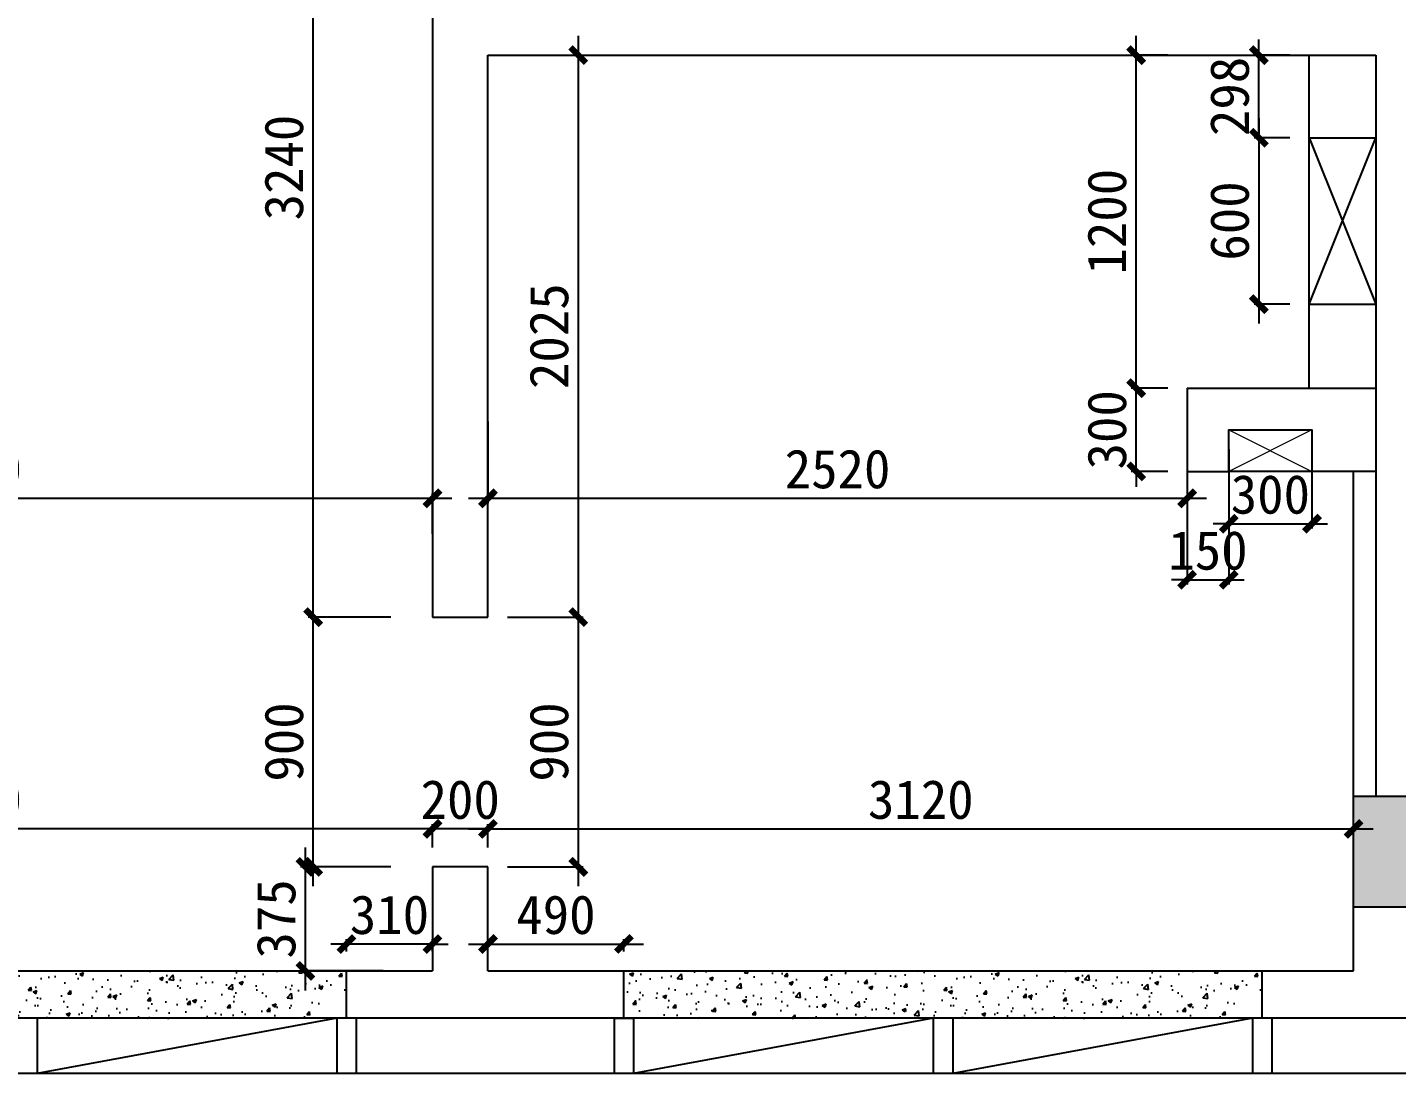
# Model space of a CAD drawing. Header units: millimetres. Extents: x 561810 to 956823, y -438984 to -391712.
# Drawn here: x 622740 to 627675, y -415003 to -411233 of the extents above; entities that cross this region are included whole.
import ezdxf

# ---------------------------------------------------------------- set-up
doc = ezdxf.new("R2010")
doc.units = ezdxf.units.MM
doc.header["$LTSCALE"] = 10
doc.header["$MEASUREMENT"] = 0
doc.layers.get('0').update_dxf_attribs({"linetype": 'CONTINUOUS'})
doc.layers.get('DEFPOINTS').update_dxf_attribs({"color": 1, "linetype": 'CONTINUOUS'})
for name, color, linetype in [('PUB_HATCH', 144, 'CONTINUOUS'), ('WALL', 7, 'CONTINUOUS'), ('WINDOW', 4, 'CONTINUOUS'), ('填充', 8, 'CONTINUOUS'), ('墙', 7, 'CONTINUOUS')]:
    doc.layers.add(name, color=color, linetype=linetype)
doc.layers.add('家居内线', color=251, linetype='CONTINUOUS', lineweight=13)
doc.styles.add('施洛华标注样式', font='')
doc.styles.get('施洛华标注样式').set_extended_font_data('SimSun')
doc.dimstyles.new('外标尺寸', dxfattribs={"dimscale": 70, "dimtxt": 3, "dimasz": 0.8, "dimexe": 0.25, "dimexo": 1, "dimgap": 0.5, "dimtad": 1, "dimdec": 0, "dimtxsty": '施洛华标注样式', "dimblk": 'ARCHTICK', "dimcen": 1.5, "dimdle": 1, "dimclrd": 250, "dimclre": 250, "dimclrt": 62, "dimadec": 0, "dimazin": 0, "dimtfac": 1, "dimtdec": 0, "dimtix": 1, "dimtmove": 1, "dimatfit": 3, "dimldrblk": 'ARCHTICK', "dimfxl": 0, "dimarcsym": 0})

# ---------------------------------------------------------------- blocks, each defined once
blk = doc.blocks.new('_ARCHTICK')
at = {"color": 0, "linetype": 'ByBlock', "const_width": 0.4}
blk.add_lwpolyline([(-0.5, -0.5), (0.5, 0.5)], dxfattribs=at)
blk = doc.blocks.new('*D743')
at = {"color": 250, "lineweight": -2}
for p, q in [((624400.5, -412652.8), (624400.5, -412947.2)), ((626920.5, -412652.8), (626920.5, -412947.2)), ((624330.5, -412929.7), (626990.5, -412929.7))]:
    blk.add_line(p, q, dxfattribs=at)
at = {"layer": 'DEFPOINTS', "color": 0}
for p in [(624400.5, -412582.8), (626920.5, -412582.8), (626920.5, -412929.7)]:
    blk.add_point(p, dxfattribs=at)
at = {"color": 250, "lineweight": -2, "xscale": 56, "yscale": 56, "zscale": 56, "rotation": 180}
blk.add_blockref('_ARCHTICK', (624400.5, -412929.7), dxfattribs=at)
at = {"color": 250, "lineweight": -2, "xscale": 56, "yscale": 56, "zscale": 56}
blk.add_blockref('_ARCHTICK', (626920.5, -412929.7), dxfattribs=at)
at = {"color": 62, "insert": (625660.5, -412824.7), "char_height": 140, "attachment_point": 5, "style": '施洛华标注样式'}
blk.add_mtext('2520', dxfattribs=at)
blk = doc.blocks.new('*D744')
at = {"color": 250, "lineweight": -2}
for p, q in [((624726, -411262.8), (624726, -413427.8)), ((624470.5, -411332.8), (624743.5, -411332.8)), ((624470.5, -413357.8), (624743.5, -413357.8))]:
    blk.add_line(p, q, dxfattribs=at)
at = {"layer": 'DEFPOINTS', "color": 0}
for p in [(624400.5, -411332.8), (624400.5, -413357.8), (624726, -413357.8)]:
    blk.add_point(p, dxfattribs=at)
at = {"color": 250, "lineweight": -2, "xscale": 56, "yscale": 56, "zscale": 56}
for p, rotation in [((624726, -411332.8), 90), ((624726, -413357.8), 270)]:
    blk.add_blockref('_ARCHTICK', p, dxfattribs=dict(at, rotation=rotation))
at = {"color": 62, "insert": (624621, -412345.3), "char_height": 140, "attachment_point": 5, "rotation": 90, "style": '施洛华标注样式'}
blk.add_mtext('2025', dxfattribs=at)
blk = doc.blocks.new('*D745')
at = {"color": 250, "lineweight": -2}
for p, q in [((624726, -413287.8), (624726, -414327.8)), ((624470.5, -413357.8), (624743.5, -413357.8)), ((624470.5, -414257.8), (624743.5, -414257.8))]:
    blk.add_line(p, q, dxfattribs=at)
at = {"layer": 'DEFPOINTS', "color": 0}
for p in [(624400.5, -413357.8), (624400.5, -414257.8), (624726, -414257.8)]:
    blk.add_point(p, dxfattribs=at)
at = {"color": 250, "lineweight": -2, "xscale": 56, "yscale": 56, "zscale": 56}
for p, rotation in [((624726, -413357.8), 90), ((624726, -414257.8), 270)]:
    blk.add_blockref('_ARCHTICK', p, dxfattribs=dict(at, rotation=rotation))
at = {"color": 62, "insert": (624621, -413807.8), "char_height": 140, "attachment_point": 5, "rotation": 90, "style": '施洛华标注样式'}
blk.add_mtext('900', dxfattribs=at)
blk = doc.blocks.new('*D746')
at = {"color": 250, "lineweight": -2}
for p, q in [((626920.5, -412943), (626920.5, -413240.5)), ((627070.5, -412943), (627070.5, -413240.5)), ((626920.5, -413223), (626864.5, -413223)), ((626920.5, -413223), (627070.5, -413223)), ((627070.5, -413223), (627126.5, -413223))]:
    blk.add_line(p, q, dxfattribs=at)
at = {"layer": 'DEFPOINTS', "color": 0}
for p in [(626920.5, -412832.8), (627070.5, -412832.8), (627070.5, -413223)]:
    blk.add_point(p, dxfattribs=at)
at = {"color": 250, "lineweight": -2, "xscale": 56, "yscale": 56, "zscale": 56}
blk.add_blockref('_ARCHTICK', (626920.5, -413223), dxfattribs=at)
at = {"color": 250, "lineweight": -2, "xscale": 56, "yscale": 56, "zscale": 56, "rotation": 180}
blk.add_blockref('_ARCHTICK', (627070.5, -413223), dxfattribs=at)
at = {"color": 62, "insert": (626995.5, -413118), "char_height": 140, "attachment_point": 5, "style": '施洛华标注样式'}
blk.add_mtext('150', dxfattribs=at)
blk = doc.blocks.new('*D747')
at = {"color": 250, "lineweight": -2}
for p, q in [((626736.8, -412602.8), (626736.8, -411262.8)), ((626850.5, -411332.8), (626719.3, -411332.8)), ((626850.5, -412532.8), (626719.3, -412532.8))]:
    blk.add_line(p, q, dxfattribs=at)
at = {"layer": 'DEFPOINTS', "color": 0}
for p in [(626736.8, -411332.8), (626920.5, -411332.8), (626920.5, -412532.8)]:
    blk.add_point(p, dxfattribs=at)
at = {"color": 250, "lineweight": -2, "xscale": 56, "yscale": 56, "zscale": 56}
for p, rotation in [((626736.8, -411332.8), 90), ((626736.8, -412532.8), 270)]:
    blk.add_blockref('_ARCHTICK', p, dxfattribs=dict(at, rotation=rotation))
at = {"color": 62, "insert": (626631.8, -411932.8), "char_height": 140, "attachment_point": 5, "rotation": 90, "style": '施洛华标注样式'}
blk.add_mtext('1200', dxfattribs=at)
blk = doc.blocks.new('*D748')
at = {"color": 250, "lineweight": -2}
for p, q in [((624330.5, -414120.9), (627590.5, -414120.9)), ((624400.5, -414187.8), (624400.5, -414103.4)), ((627520.5, -414187.8), (627520.5, -414103.4))]:
    blk.add_line(p, q, dxfattribs=at)
at = {"layer": 'DEFPOINTS', "color": 0}
for p in [(627520.5, -414120.9), (624400.5, -414257.8), (627520.5, -414257.8)]:
    blk.add_point(p, dxfattribs=at)
at = {"color": 250, "lineweight": -2, "xscale": 56, "yscale": 56, "zscale": 56, "rotation": 180}
blk.add_blockref('_ARCHTICK', (624400.5, -414120.9), dxfattribs=at)
at = {"color": 250, "lineweight": -2, "xscale": 56, "yscale": 56, "zscale": 56}
blk.add_blockref('_ARCHTICK', (627520.5, -414120.9), dxfattribs=at)
at = {"color": 62, "insert": (625960.5, -414015.9), "char_height": 140, "attachment_point": 5, "style": '施洛华标注样式'}
blk.add_mtext('3120', dxfattribs=at)
blk = doc.blocks.new('*D749')
at = {"color": 250, "lineweight": -2}
for p, q in [((624200.5, -414120.9), (624144.5, -414120.9)), ((624200.5, -414187.8), (624200.5, -414103.4)), ((624400.5, -414120.9), (624200.5, -414120.9)), ((624400.5, -414187.8), (624400.5, -414103.4)), ((624400.5, -414120.9), (624456.5, -414120.9))]:
    blk.add_line(p, q, dxfattribs=at)
at = {"layer": 'DEFPOINTS', "color": 0}
for p in [(624200.5, -414120.9), (624200.5, -414257.8), (624400.5, -414257.8)]:
    blk.add_point(p, dxfattribs=at)
at = {"color": 250, "lineweight": -2, "xscale": 56, "yscale": 56, "zscale": 56}
blk.add_blockref('_ARCHTICK', (624200.5, -414120.9), dxfattribs=at)
at = {"color": 250, "lineweight": -2, "xscale": 56, "yscale": 56, "zscale": 56, "rotation": 180}
blk.add_blockref('_ARCHTICK', (624400.5, -414120.9), dxfattribs=at)
at = {"color": 62, "insert": (624300.5, -414015.9), "char_height": 140, "attachment_point": 5, "style": '施洛华标注样式'}
blk.add_mtext('200', dxfattribs=at)
blk = doc.blocks.new('*D750')
at = {"color": 250, "lineweight": -2}
for p, q in [((624270.5, -414120.9), (620790.5, -414120.9)), ((620860.5, -414157.8), (620860.5, -414103.4)), ((624200.5, -414187.8), (624200.5, -414103.4))]:
    blk.add_line(p, q, dxfattribs=at)
at = {"layer": 'DEFPOINTS', "color": 0}
for p in [(620860.5, -414120.9), (620860.5, -414227.8), (624200.5, -414257.8)]:
    blk.add_point(p, dxfattribs=at)
at = {"color": 250, "lineweight": -2, "xscale": 56, "yscale": 56, "zscale": 56, "rotation": 180}
blk.add_blockref('_ARCHTICK', (620860.5, -414120.9), dxfattribs=at)
at = {"color": 250, "lineweight": -2, "xscale": 56, "yscale": 56, "zscale": 56}
blk.add_blockref('_ARCHTICK', (624200.5, -414120.9), dxfattribs=at)
at = {"color": 62, "insert": (622530.5, -414015.9), "char_height": 140, "attachment_point": 5, "style": '施洛华标注样式'}
blk.add_mtext('3340', dxfattribs=at)
blk = doc.blocks.new('*D760')
at = {"color": 250, "lineweight": -2}
for p, q in [((620790.5, -412929.7), (624270.5, -412929.7)), ((620860.5, -413057.8), (620860.5, -412912.2)), ((624200.5, -413057.8), (624200.5, -412912.2))]:
    blk.add_line(p, q, dxfattribs=at)
at = {"layer": 'DEFPOINTS', "color": 0}
for p in [(624200.5, -412929.7), (620860.5, -413127.8), (624200.5, -413127.8)]:
    blk.add_point(p, dxfattribs=at)
at = {"color": 250, "lineweight": -2, "xscale": 56, "yscale": 56, "zscale": 56, "rotation": 180}
blk.add_blockref('_ARCHTICK', (620860.5, -412929.7), dxfattribs=at)
at = {"color": 250, "lineweight": -2, "xscale": 56, "yscale": 56, "zscale": 56}
blk.add_blockref('_ARCHTICK', (624200.5, -412929.7), dxfattribs=at)
at = {"color": 62, "insert": (622530.5, -412824.7), "char_height": 140, "attachment_point": 5, "style": '施洛华标注样式'}
blk.add_mtext('3340', dxfattribs=at)
blk = doc.blocks.new('*D776')
at = {"color": 250, "lineweight": -2}
for p, q in [((623742.5, -414702.8), (623742.5, -414187.8)), ((624022.5, -414257.8), (623725, -414257.8)), ((624022.5, -414632.8), (623725, -414632.8))]:
    blk.add_line(p, q, dxfattribs=at)
at = {"layer": 'DEFPOINTS', "color": 0}
for p in [(623742.5, -414257.8), (624200.5, -414257.8), (624200.5, -414632.8)]:
    blk.add_point(p, dxfattribs=at)
at = {"color": 250, "lineweight": -2, "xscale": 56, "yscale": 56, "zscale": 56}
for p, rotation in [((623742.5, -414257.8), 90), ((623742.5, -414632.8), 270)]:
    blk.add_blockref('_ARCHTICK', p, dxfattribs=dict(at, rotation=rotation))
at = {"color": 62, "insert": (623637.5, -414445.3), "char_height": 140, "attachment_point": 5, "rotation": 90, "style": '施洛华标注样式'}
blk.add_mtext('375', dxfattribs=at)
blk = doc.blocks.new('*D777')
at = {"color": 250, "lineweight": -2}
for p, q in [((623770.5, -414327.8), (623770.5, -413287.8)), ((624050.5, -413357.8), (623753, -413357.8)), ((624050.5, -414257.8), (623753, -414257.8))]:
    blk.add_line(p, q, dxfattribs=at)
at = {"layer": 'DEFPOINTS', "color": 0}
for p in [(623770.5, -413357.8), (624200.5, -413357.8), (624200.5, -414257.8)]:
    blk.add_point(p, dxfattribs=at)
at = {"color": 250, "lineweight": -2, "xscale": 56, "yscale": 56, "zscale": 56}
for p, rotation in [((623770.5, -413357.8), 90), ((623770.5, -414257.8), 270)]:
    blk.add_blockref('_ARCHTICK', p, dxfattribs=dict(at, rotation=rotation))
at = {"color": 62, "insert": (623665.5, -413807.8), "char_height": 140, "attachment_point": 5, "rotation": 90, "style": '施洛华标注样式'}
blk.add_mtext('900', dxfattribs=at)
blk = doc.blocks.new('*D778')
at = {"color": 250, "lineweight": -2}
for p, q in [((623770.5, -413427.8), (623770.5, -410047.8)), ((624050.5, -410117.8), (623753, -410117.8)), ((624050.5, -413357.8), (623753, -413357.8))]:
    blk.add_line(p, q, dxfattribs=at)
at = {"layer": 'DEFPOINTS', "color": 0}
for p in [(623770.5, -410117.8), (624200.5, -410117.8), (624200.5, -413357.8)]:
    blk.add_point(p, dxfattribs=at)
at = {"color": 250, "lineweight": -2, "xscale": 56, "yscale": 56, "zscale": 56}
for p, rotation in [((623770.5, -410117.8), 90), ((623770.5, -413357.8), 270)]:
    blk.add_blockref('_ARCHTICK', p, dxfattribs=dict(at, rotation=rotation))
at = {"color": 62, "insert": (623665.5, -411737.8), "char_height": 140, "attachment_point": 5, "rotation": 90, "style": '施洛华标注样式'}
blk.add_mtext('3240', dxfattribs=at)
blk = doc.blocks.new('*D838')
at = {"color": 250, "lineweight": -2}
for p, q in [((626736.8, -412532.8), (626736.8, -412476.8)), ((626850.5, -412532.8), (626719.3, -412532.8)), ((626736.8, -412832.8), (626736.8, -412532.8)), ((626850.5, -412832.8), (626719.3, -412832.8)), ((626736.8, -412832.8), (626736.8, -412888.8))]:
    blk.add_line(p, q, dxfattribs=at)
at = {"layer": 'DEFPOINTS', "color": 0}
for p in [(626736.8, -412532.8), (626920.5, -412532.8), (626920.5, -412832.8)]:
    blk.add_point(p, dxfattribs=at)
at = {"color": 250, "lineweight": -2, "xscale": 56, "yscale": 56, "zscale": 56}
for p, rotation in [((626736.8, -412532.8), 270), ((626736.8, -412832.8), 90)]:
    blk.add_blockref('_ARCHTICK', p, dxfattribs=dict(at, rotation=rotation))
at = {"color": 62, "insert": (626631.8, -412682.8), "char_height": 140, "attachment_point": 5, "rotation": 90, "style": '施洛华标注样式'}
blk.add_mtext('300', dxfattribs=at)
blk = doc.blocks.new('*D839')
at = {"color": 250, "lineweight": -2}
for p, q in [((627070.5, -412752.8), (627070.5, -413038.7)), ((627370.5, -412752.8), (627370.5, -413038.7)), ((627070.5, -413021.2), (627014.5, -413021.2)), ((627070.5, -413021.2), (627370.5, -413021.2)), ((627370.5, -413021.2), (627426.5, -413021.2))]:
    blk.add_line(p, q, dxfattribs=at)
at = {"layer": 'DEFPOINTS', "color": 0}
for p in [(627070.5, -412682.8), (627370.5, -412682.8), (627370.5, -413021.2)]:
    blk.add_point(p, dxfattribs=at)
at = {"color": 250, "lineweight": -2, "xscale": 56, "yscale": 56, "zscale": 56}
blk.add_blockref('_ARCHTICK', (627070.5, -413021.2), dxfattribs=at)
at = {"color": 250, "lineweight": -2, "xscale": 56, "yscale": 56, "zscale": 56, "rotation": 180}
blk.add_blockref('_ARCHTICK', (627370.5, -413021.2), dxfattribs=at)
at = {"color": 62, "insert": (627220.5, -412916.2), "char_height": 140, "attachment_point": 5, "style": '施洛华标注样式'}
blk.add_mtext('300', dxfattribs=at)
blk = doc.blocks.new('*D840')
at = {"color": 250, "lineweight": -2}
for p, q in [((627179, -411332.8), (627179, -411276.8)), ((627290.5, -411332.8), (627161.5, -411332.8)), ((627179, -411630.3), (627179, -411332.8)), ((627290.5, -411630.3), (627161.5, -411630.3)), ((627179, -411630.3), (627179, -411686.3))]:
    blk.add_line(p, q, dxfattribs=at)
at = {"layer": 'DEFPOINTS', "color": 0}
for p in [(627179, -411332.8), (627360.5, -411332.8), (627360.5, -411630.3)]:
    blk.add_point(p, dxfattribs=at)
at = {"color": 250, "lineweight": -2, "xscale": 56, "yscale": 56, "zscale": 56}
for p, rotation in [((627179, -411332.8), 270), ((627179, -411630.3), 90)]:
    blk.add_blockref('_ARCHTICK', p, dxfattribs=dict(at, rotation=rotation))
at = {"color": 62, "insert": (627074, -411481.5), "char_height": 140, "attachment_point": 5, "rotation": 90, "style": '施洛华标注样式'}
blk.add_mtext('298', dxfattribs=at)
blk = doc.blocks.new('*D841')
at = {"color": 250, "lineweight": -2}
for p, q in [((627179, -411560.3), (627179, -412300.3)), ((627290.5, -411630.3), (627161.5, -411630.3)), ((627290.5, -412230.3), (627161.5, -412230.3))]:
    blk.add_line(p, q, dxfattribs=at)
at = {"layer": 'DEFPOINTS', "color": 0}
for p in [(627360.5, -411630.3), (627179, -412230.3), (627360.5, -412230.3)]:
    blk.add_point(p, dxfattribs=at)
at = {"color": 250, "lineweight": -2, "xscale": 56, "yscale": 56, "zscale": 56}
for p, rotation in [((627179, -411630.3), 90), ((627179, -412230.3), 270)]:
    blk.add_blockref('_ARCHTICK', p, dxfattribs=dict(at, rotation=rotation))
at = {"color": 62, "insert": (627074, -411930.3), "char_height": 140, "attachment_point": 5, "rotation": 90, "style": '施洛华标注样式'}
blk.add_mtext('600', dxfattribs=at)
blk = doc.blocks.new('*D860')
at = {"color": 250, "lineweight": -2}
for p, q in [((624330.5, -414535.8), (624960.5, -414535.8)), ((624400.5, -414562.8), (624400.5, -414518.3)), ((624890.5, -414562.8), (624890.5, -414518.3))]:
    blk.add_line(p, q, dxfattribs=at)
at = {"layer": 'DEFPOINTS', "color": 0}
for p in [(624890.5, -414535.8), (624400.5, -414632.8), (624890.5, -414632.8)]:
    blk.add_point(p, dxfattribs=at)
at = {"color": 250, "lineweight": -2, "xscale": 56, "yscale": 56, "zscale": 56, "rotation": 180}
blk.add_blockref('_ARCHTICK', (624400.5, -414535.8), dxfattribs=at)
at = {"color": 250, "lineweight": -2, "xscale": 56, "yscale": 56, "zscale": 56}
blk.add_blockref('_ARCHTICK', (624890.5, -414535.8), dxfattribs=at)
at = {"color": 62, "insert": (624645.5, -414430.8), "char_height": 140, "attachment_point": 5, "style": '施洛华标注样式'}
blk.add_mtext('490', dxfattribs=at)
blk = doc.blocks.new('*D861')
at = {"color": 250, "lineweight": -2}
for p, q in [((623890.5, -414535.8), (623834.5, -414535.8)), ((623890.5, -414562.8), (623890.5, -414518.3)), ((624200.5, -414535.8), (623890.5, -414535.8)), ((624200.5, -414562.8), (624200.5, -414518.3)), ((624200.5, -414535.8), (624256.5, -414535.8))]:
    blk.add_line(p, q, dxfattribs=at)
at = {"layer": 'DEFPOINTS', "color": 0}
for p in [(623890.5, -414535.8), (623890.5, -414632.8), (624200.5, -414632.8)]:
    blk.add_point(p, dxfattribs=at)
at = {"color": 250, "lineweight": -2, "xscale": 56, "yscale": 56, "zscale": 56}
blk.add_blockref('_ARCHTICK', (623890.5, -414535.8), dxfattribs=at)
at = {"color": 250, "lineweight": -2, "xscale": 56, "yscale": 56, "zscale": 56, "rotation": 180}
blk.add_blockref('_ARCHTICK', (624200.5, -414535.8), dxfattribs=at)
at = {"color": 62, "insert": (624045.5, -414430.8), "char_height": 140, "attachment_point": 5, "style": '施洛华标注样式'}
blk.add_mtext('310', dxfattribs=at)

msp = doc.modelspace()

# ---------------------------------------------------------------- hatches: boundary and pattern name
h = msp.add_hatch()
h.set_pattern_fill('AR-CONC', color=250, scale=20, style=0)
h.set_pattern_definition([(50, (623890.49, -414802.76), (143.452, -12.5504), [15, -165]), (355, (623890.49, -414802.76), (-27.75, 150.4384), [12, -132]), (100.4514, (623902.44, -414803.8), (115.702, 137.888), [12.748, -140.2284]), (46.184, (623890.49, -414762.76), (213.448, -33.104), [22.5, -247.5]), (96.6356, (623908.27, -414765.51), (186.933, 194.824), [19.122, -210.343]), (351.184, (623890.49, -414762.76), (186.932, 194.824), [18, -198]), (21, (623910.49, -414772.76), (119.3814, -80.5238), [15, -165]), (326, (623910.49, -414772.76), (48.663, 145.03), [12, -132]), (71.4514, (623920.44, -414779.47), (168.0445, 64.506), [12.748, -140.2284]), (37.5, (623890.487, -414802.755), (2.432, 66.5788), [0, -130.4, 0, -134, 0, -132.5]), (7.5, (623890.49, -414802.755), (52.6139, 78.8823), [0, -76.4, 0, -127.4, 0, -50.5]), (327.5, (623845.887, -414802.755), (106.7645, -4.511), [0, -50, 0, -156, 0, -207]), (317.5, (623825.89, -414802.755), (116.6372, 20.021), [0, -65, 0, -103.6, 0, -147])])
h.paths.add_polyline_path([(623890.5, -414802.8), (623890.5, -414632.8), (620590.5, -414632.8), (620590.5, -414802.8), (620625.5, -414802.8)])
h = msp.add_hatch()
h.set_pattern_fill('AR-CONC', color=250, scale=20, style=0)
h.set_pattern_definition([(50, (627190.49, -414802.76), (143.452, -12.5504), [15, -165]), (355, (627190.49, -414802.76), (-27.75, 150.438), [12, -132]), (100.4514, (627202.44, -414803.8), (115.702, 137.888), [12.748, -140.228]), (46.184, (627190.49, -414762.76), (213.448, -33.104), [22.5, -247.5]), (96.636, (627208.27, -414765.51), (186.933, 194.824), [19.122, -210.343]), (351.184, (627190.49, -414762.76), (186.932, 194.824), [18, -198]), (21, (627210.49, -414772.76), (119.3814, -80.524), [15, -165]), (326, (627210.49, -414772.76), (48.663, 145.03), [12, -132]), (71.4514, (627220.44, -414779.47), (168.0445, 64.506), [12.748, -140.228]), (37.5, (627190.487, -414802.755), (2.432, 66.5788), [0, -130.4, 0, -134, 0, -132.5]), (7.5, (627190.49, -414802.755), (52.614, 78.8823), [0, -76.4, 0, -127.4, 0, -50.5]), (327.5, (627145.887, -414802.755), (106.7645, -4.511), [0, -50, 0, -156, 0, -207]), (317.5, (627125.89, -414802.755), (116.6372, 20.021), [0, -65, 0, -103.6, 0, -147])])
h.paths.add_polyline_path([(624890.5, -414632.8), (624890.5, -414802.8), (624925.5, -414802.8), (627190.5, -414802.8), (627190.5, -414632.8)])
at = {"layer": 'PUB_HATCH'}
h = msp.add_hatch(color=256, dxfattribs=at)
h.paths.add_polyline_path([(627520.5, -414402.8), (627520.5, -414002.8), (627920.5, -414002.8), (627920.5, -414402.8)])
h.paths.add_polyline_path([(615660.5, -414402.8), (615660.5, -414002.8), (616060.5, -414002.8), (616060.5, -414402.8)])
h.paths.add_polyline_path([(615660.5, -409202.8), (615660.5, -408802.8), (616060.5, -408802.8), (616060.5, -409202.8)])
h.paths.add_polyline_path([(615660.5, -402742.8), (615660.5, -402342.8), (616060.5, -402342.8), (616060.5, -402742.8)])
h.paths.add_polyline_path([(651370.5, -402742.8), (651370.5, -402342.8), (651770.5, -402342.8), (651770.5, -402742.8)])
h.paths.add_polyline_path([(651370.5, -409202.8), (651370.5, -408802.8), (651770.5, -408802.8), (651770.5, -409202.8)])
h.paths.add_polyline_path([(651370.5, -414402.8), (651370.5, -414002.8), (651770.5, -414002.8), (651770.5, -414402.8)])
h.paths.add_polyline_path([(639510.5, -414402.8), (639510.5, -414002.8), (639910.5, -414002.8), (639910.5, -414402.8)])

# ---------------------------------------------------------------- linework, layer by layer
for p, q in [((627360.5, -412532.8), (627360.5, -411332.8)), ((626920.5, -412532.8), (626920.5, -412832.8)), ((627520.5, -414632.8), (627520.5, -412832.8))]:
    msp.add_line(p, q)
at = {"color": 1}
for p, q in [((622775.5, -414802.8), (622775.5, -415002.8)), ((623855.5, -414802.8), (622775.5, -415002.8)), ((623855.5, -414802.8), (623855.5, -415002.8)), ((623925.5, -414802.8), (623925.5, -415002.8)), ((624855.5, -414802.8), (624855.5, -415002.8)), ((624925.5, -414802.8), (624925.5, -415002.8)), ((626005.5, -414802.8), (624925.5, -415002.8)), ((626005.5, -414802.8), (626005.5, -415002.8)), ((626075.5, -414802.8), (626075.5, -415002.8)), ((627155.5, -414802.8), (626075.5, -415002.8)), ((627155.5, -414802.8), (627155.5, -415002.8)), ((627225.5, -414802.8), (627155.5, -414802.8)), ((627225.5, -414802.8), (627225.5, -415002.8))]:
    msp.add_line(p, q, dxfattribs=at)
for points in [[(626920.5, -412532.8), (627600.5, -412532.8), (627600.5, -412832.8), (627370.5, -412832.8)], [(626920.5, -412832.8), (627070.5, -412832.8), (627070.5, -412682.8), (627370.5, -412682.8), (627370.5, -412832.8)]]:
    msp.add_lwpolyline(points)
for points in [[(623925.5, -414802.8), (623855.5, -414802.8)], [(624855.5, -414802.8), (624925.5, -414802.8)]]:
    msp.add_lwpolyline(points, dxfattribs=at)
at = {"layer": 'WALL'}
for p, q in [((624200.5, -410117.8), (624200.5, -413357.8)), ((624400.5, -413357.8), (624400.5, -411332.8)), ((624400.5, -411332.8), (627600.5, -411332.8)), ((627600.5, -411332.8), (627600.5, -414002.8)), ((624200.5, -413357.8), (624400.5, -413357.8)), ((624400.5, -414257.8), (624200.5, -414257.8)), ((624200.5, -414257.8), (624200.5, -414632.8)), ((624400.5, -414632.8), (624400.5, -414257.8)), ((623890.5, -414632.8), (624200.5, -414632.8)), ((624400.5, -414632.8), (627520.5, -414632.8)), ((627190.5, -414802.8), (627190.5, -414632.8))]:
    msp.add_line(p, q, dxfattribs=at)
for points in [[(627520.5, -414402.8), (627520.5, -414002.8), (627920.5, -414002.8), (627920.5, -414402.8), (627520.5, -414402.8)], [(623890.5, -414802.8), (623890.5, -414632.8)], [(624890.5, -414802.8), (624890.5, -414632.8)]]:
    msp.add_lwpolyline(points, dxfattribs=at)
at = {"layer": 'WINDOW'}
for p, q in [((652220.5, -414802.8), (615220.5, -414802.8)), ((652340.5, -415002.8), (615020.5, -415002.8))]:
    msp.add_line(p, q, dxfattribs=at)
at = {"layer": '填充', "color": 142, "ltscale": 0.01}
for p, q in [((627360.5, -411630.3), (627600.5, -411630.3)), ((627360.5, -412230.3), (627600.5, -412230.3)), ((620590.5, -414632.8), (623890.5, -414632.8))]:
    msp.add_line(p, q, dxfattribs=at)
msp.add_lwpolyline([(627370.5, -412832.8), (627070.5, -412832.8)], dxfattribs=at)
at = {"layer": '墙', "color": 250}
for p, q in [((627360.5, -411630.3), (627600.5, -412230.3)), ((627360.5, -412230.3), (627600.5, -411630.3))]:
    msp.add_line(p, q, dxfattribs=at)
at = {"layer": '家居内线', "color": 251}
for p, q in [((627370.5, -412682.8), (627070.5, -412832.8)), ((627070.5, -412682.8), (627370.5, -412832.8))]:
    msp.add_line(p, q, dxfattribs=at)

# ---------------------------------------------------------------- dimensions: what is measured, and where the dimension line sits
at = {"color": 1}
for base, p1, p2, picture, middle in [((623770.5, -410117.8), (624200.5, -413357.8), (624200.5, -410117.8), '*D778', (623665.5, -411737.8)), ((624726, -413357.8), (624400.5, -411332.8), (624400.5, -413357.8), '*D744', (624621, -412345.3)), ((626736.8, -411332.8), (626920.5, -412532.8), (626920.5, -411332.8), '*D747', (626631.8, -411932.8)), ((627179.0295167, -411332.7550586), (627360.4866327, -411630.2550586), (627360.4866327, -411332.7550586), '*D840', (627074.0295167, -411481.5050586)), ((627179, -412230.3), (627360.5, -411630.3), (627360.5, -412230.3), '*D841', (627074, -411930.3)), ((626736.8, -412532.8), (626920.5, -412832.8), (626920.5, -412532.8), '*D838', (626631.8, -412682.8)), ((623770.5, -413357.8), (624200.5, -414257.8), (624200.5, -413357.8), '*D777', (623665.5, -413807.8)), ((624726, -414257.8), (624400.5, -413357.8), (624400.5, -414257.8), '*D745', (624621, -413807.8)), ((623742.5, -414257.8), (624200.5, -414632.8), (624200.5, -414257.8), '*D776', (623637.5, -414445.3))]:
    dim = msp.add_linear_dim(base=base, p1=p1, p2=p2, angle=90, dimstyle='外标尺寸', override={"dimtxt": 2}, dxfattribs=at)
    dim.commit()
    dim.dimension.update_dxf_attribs({"geometry": picture, "text_midpoint": middle})
for base, p1, p2, picture, middle in [((626920.5, -412929.7), (624400.5, -412582.8), (626920.5, -412582.8), '*D743', (625660.5, -412824.7)), ((627370.5, -413021.2), (627070.5, -412682.8), (627370.5, -412682.8), '*D839', (627220.5, -412916.2)), ((624200.5, -412929.7), (620860.5, -413127.8), (624200.5, -413127.8), '*D760', (622530.5, -412824.7)), ((627070.5, -413223), (626920.5, -412832.8), (627070.5, -412832.8), '*D746', (626995.5, -413118)), ((620860.5, -414120.9), (624200.5, -414257.8), (620860.5, -414227.8), '*D750', (622530.5, -414015.9)), ((624200.5, -414120.9), (624400.5, -414257.8), (624200.5, -414257.8), '*D749', (624300.5, -414015.9)), ((627520.5, -414120.9), (624400.5, -414257.8), (627520.5, -414257.8), '*D748', (625960.5, -414015.9)), ((623890.5, -414535.8), (624200.5, -414632.8), (623890.5, -414632.8), '*D861', (624045.5, -414430.8)), ((624890.5, -414535.8), (624400.5, -414632.8), (624890.5, -414632.8), '*D860', (624645.5, -414430.8))]:
    dim = msp.add_linear_dim(base=base, p1=p1, p2=p2, dimstyle='外标尺寸', override={"dimtxt": 2}, dxfattribs=at)
    dim.commit()
    dim.dimension.update_dxf_attribs({"geometry": picture, "text_midpoint": middle})

doc.saveas('drawing.dxf')
